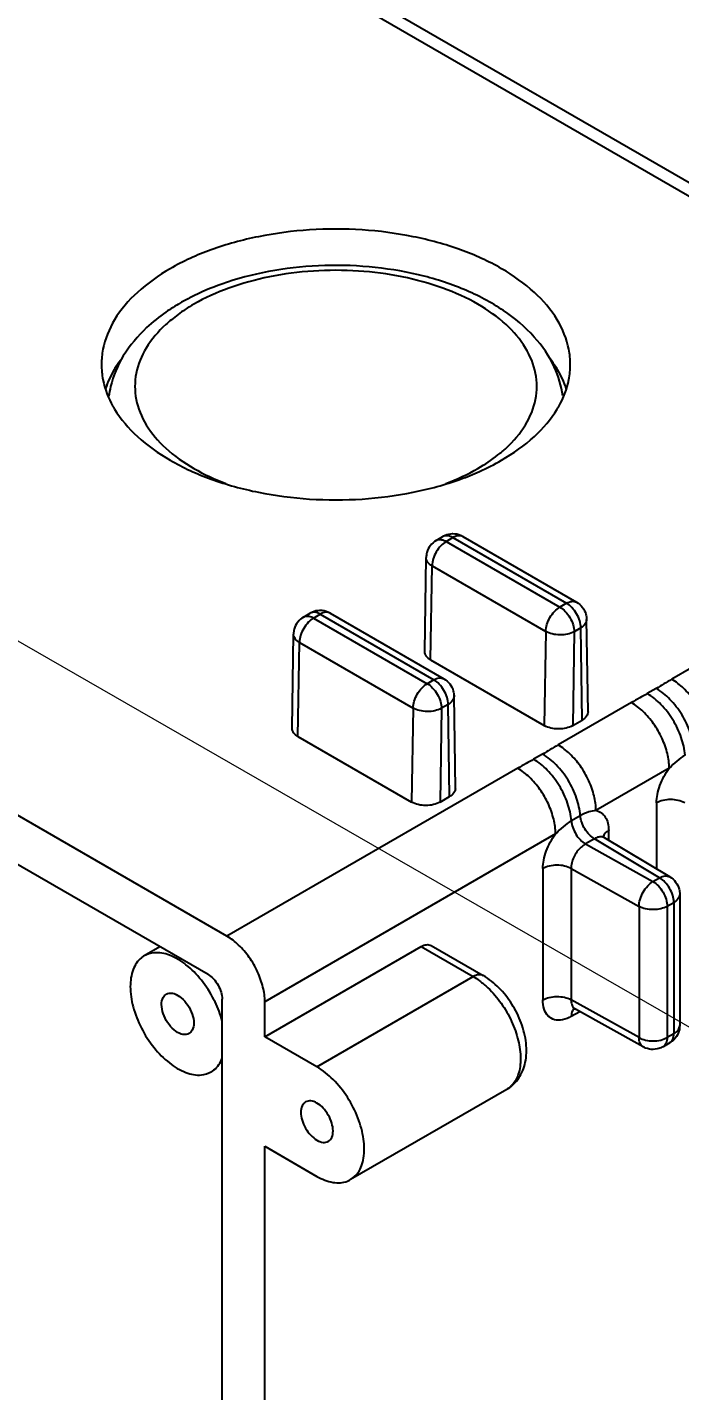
# Model space of a CAD drawing. Extents: x 0 to 1354, y -165 to 827.
# Drawn here: x 957.2 to 981.6, y 95.9 to 146.8 of the extents above; entities that cross this region are included whole.
import ezdxf

# ---------------------------------------------------------------- set-up
doc = ezdxf.new("R2010")
doc.units = 0
doc.header["$LTSCALE"] = 10
doc.header["$MEASUREMENT"] = 0
doc.header["$PDMODE"] = 3
doc.header["$PDSIZE"] = -10
doc.layers.get('0').update_dxf_attribs({"linetype": 'CONTINUOUS'})
doc.layers.get('DEFPOINTS').update_dxf_attribs({"linetype": 'CONTINUOUS'})
doc.styles.add('Daelim Dimension', font='')
doc.styles.get('Daelim Dimension').set_extended_font_data('나눔고딕')
doc.dimstyles.new('DEFAULT', dxfattribs={"dimscale": 2, "dimtxt": 2, "dimasz": 2, "dimexe": 0, "dimexo": 2, "dimgap": 1, "dimtad": 1, "dimdec": 1, "dimzin": 9, "dimdsep": 46, "dimtxsty": 'Daelim Dimension', "dimcen": 0.5, "dimclrd": 252, "dimclre": 252, "dimclrt": 3, "dimadec": 1, "dimazin": 0, "dimtfac": 1, "dimtdec": 1, "dimtix": 1, "dimtmove": 0, "dimatfit": 3, "dimfxl": 1, "dimtolj": 1, "dimtzin": 1, "dimlwd": 9, "dimlwe": 9, "dimarcsym": 0})

# ---------------------------------------------------------------- blocks, each defined once
blk = doc.blocks.new('*D14')
at = {"color": 5, "lineweight": 9, "ltscale": 0.5, "transparency": 16777216}
for p, q in [((966.7118519044966, 155.7937119705531), (1007.392805024183, 179.2807321206982)), ((969.9524358292526, 150.1808227287225), (966.7118519044966, 155.7937119705531)), ((937.2098528740919, 138.7608257533085), (963.2477451610022, 153.7937208531539)), ((936.9863300553534, 131.1479453940785), (933.7457461305974, 136.7608346359092))]:
    blk.add_line(p, q, dxfattribs=at)
at = {"color": 5, "ltscale": 0.5, "transparency": 16777216}
for points in [[(962.9144133081022, 154.3710719770697), (963.581077013902, 153.2163697292381), (966.7118519044966, 155.7937119705531)], [(936.876521021192, 139.3381768772243), (937.5431847269917, 138.1834746293927), (933.7457461305974, 136.7608346359092)]]:
    blk.add_solid(points, dxfattribs=at)
at = {"layer": 'DEFPOINTS', "color": 0, "ltscale": 0.5, "transparency": 16777216}
for p in [(966.7118519044966, 155.7937119705531), (971.9524269466519, 146.716715985228), (938.9863211727527, 127.6838386505841)]:
    blk.add_point(p, dxfattribs=at)
at = {"color": 7, "ltscale": 0.5, "transparency": 16777216, "insert": (990.5608859050565, 179.7850173389474), "char_height": 10, "attachment_point": 5, "rotation": 29.999853083075347, "style": 'Daelim Dimension'}
blk.add_mtext('\\A1;(95)', dxfattribs=at)
blk = doc.blocks.new('*D15')
at = {"color": 5, "lineweight": 9, "ltscale": 0.5, "transparency": 16777216}
for p, q in [((843.8008398459448, 98.71144458168902), (818.2543123126488, 56.18566603444208)), ((821.6831786344985, 54.12584183153416), (938.2397334924493, -15.89322282960001)), ((967.215127347595, 24.57273151473896), (941.668599814299, -17.95304703250798))]:
    blk.add_line(p, q, dxfattribs=at)
at = {"color": 5, "ltscale": 0.5, "transparency": 16777216}
for points in [[(822.0264826683166, 54.69731955184244), (821.3398746006806, 53.55436411122588), (818.2543123126488, 56.18566603444208)], [(938.5830375262674, -15.32174510929173), (937.8964294586314, -16.46470054990829), (941.668599814299, -17.95304703250798)]]:
    blk.add_solid(points, dxfattribs=at)
at = {"layer": 'DEFPOINTS', "color": 0, "ltscale": 0.5, "transparency": 16777216}
for p in [(845.8606640488526, 102.1403109035386), (969.2749515505029, 28.00159783658859), (941.668599814299, -17.95304703250798)]:
    blk.add_point(p, dxfattribs=at)
at = {"color": 7, "ltscale": 0.5, "transparency": 16777216, "insert": (884.520180014688, 26.70494498008219), "char_height": 10, "attachment_point": 5, "rotation": 329.0054825987993, "style": 'Daelim Dimension'}
blk.add_mtext('\\A1;(331)', dxfattribs=at)
blk = doc.blocks.new('*D16')
at = {"color": 5, "lineweight": 9, "ltscale": 0.5, "transparency": 16777216}
for p, q in [((951.7079551577099, 126.8361184696862), (1061.891211470232, 63.46747877668753)), ((1059.897013204255, 60.00003400049098), (1022.333415817151, -5.314283917255466)), ((910.1559612386513, 54.5869109995466), (1020.339217551173, -8.781728693452067))]:
    blk.add_line(p, q, dxfattribs=at)
at = {"color": 5, "ltscale": 0.5, "transparency": 16777216}
for points in [[(1059.319105741555, 60.33240037815386), (1060.474920666954, 59.66766762282811), (1061.891211470232, 63.46747877668753)], [(1021.755508354451, -4.981917539592587), (1022.91132327985, -5.646650294918345), (1020.339217551173, -8.781728693452067)]]:
    blk.add_solid(points, dxfattribs=at)
at = {"layer": 'DEFPOINTS', "color": 0, "ltscale": 0.5, "transparency": 16777216}
for p in [(948.2405103815132, 128.8303167356635), (906.6885164624546, 56.58110926552393), (1020.339217551173, -8.781728693452067)]:
    blk.add_point(p, dxfattribs=at)
at = {"color": 7, "ltscale": 0.5, "transparency": 16777216, "insert": (1033.441198675544, 31.75635818534766), "char_height": 10, "attachment_point": 5, "rotation": 60.09591360338952, "style": 'Daelim Dimension'}
blk.add_mtext('\\A1;(200)', dxfattribs=at)

msp = doc.modelspace()

# ---------------------------------------------------------------- linework, layer by layer
at = {"color": 9, "linetype": 'Continuous'}
for p, q in [((997.1929624640029, 131.6371282931386), (882.9947418527529, 197.5680101481887)), ((997.1929624640029, 131.6371282931386), (981.268140399503, 122.4429824328886)), ((972.7244311545528, 127.7659990918387), (972.7243927626027, 127.7659769308386)), ((972.8509125445526, 127.5853754263887), (973.0993912767026, 127.7288338329886)), ((973.0993912767026, 127.7288338329886), (977.342049627603, 125.2793893058887)), ((972.8509125445526, 127.5853754263887), (977.093570895403, 125.1359308992887)), ((972.1009947155526, 126.9840985968887), (972.1009967506529, 126.9842370316887)), ((972.268048073403, 123.1663483901887), (972.3206654381529, 126.6775495803387)), ((972.3206654381529, 126.6775495803387), (976.5633237890029, 124.2281050532387)), ((977.342049627603, 125.2793893058887), (977.093570895403, 125.1359308992887)), ((967.7741657353527, 124.9079790795886), (967.774127343403, 124.9079569185886)), ((967.9006471253028, 124.7273554141386), (968.1491258575029, 124.8708138207387)), ((967.9006471253028, 124.7273554141386), (972.1433054762028, 122.2779108870386)), ((968.1491258575029, 124.8708138207387), (972.3917842084029, 122.4213692935887)), ((978.091962429653, 124.6784488091887), (978.0919651354029, 124.6782672202887)), ((976.5633237890029, 124.2281050532387), (976.510706424303, 120.7169038630386)), ((977.6239031893028, 124.2173735205387), (977.5714473799026, 120.7169530528387)), ((977.8723819214529, 124.3608319271386), (977.6239031893028, 124.2173735205387)), ((977.9248377308531, 120.9209818492386), (977.8723819214529, 124.3608319271386)), ((967.1507292963529, 124.1260785845886), (967.1507313314028, 124.1262170194386)), ((967.3177826542028, 120.3083283778886), (967.3704000189027, 123.8195295680887)), ((967.3704000189027, 123.8195295680887), (971.6130583698027, 121.3700850409887)), ((972.3917842084029, 122.4213692935887), (972.1433054762028, 122.2779108870386)), ((980.689939040803, 122.0998601870386), (980.3547825011528, 121.9063562829386)), ((973.1416970104528, 121.8204287969386), (973.1416997162028, 121.8202472079886)), ((971.6130583698027, 121.3700850409887), (971.5604410051028, 117.8588838507887)), ((972.6736377700527, 121.3593535082887), (972.6211819606528, 117.8589330405887)), ((972.9221165022527, 121.5028119148387), (972.6736377700527, 121.3593535082887)), ((972.974572311653, 118.0629618369387), (972.9221165022527, 121.5028119148387)), ((979.760479612653, 121.5725395808387), (977.025517376253, 119.9935175096387)), ((976.447316017553, 119.6503952637886), (976.1121594779029, 119.4568913596886)), ((975.517856589353, 119.1230746575886), (964.6661859521528, 112.8578972150386)), ((981.1746898711526, 119.1230190467886), (978.4397650918527, 117.5440033934887)), ((980.7002734314528, 117.8285172079886), (980.7002734314528, 115.3675076069887)), ((977.8555402788029, 117.3526667415387), (977.5206637615529, 117.1593266317386)), ((976.932066847653, 116.6735541232387), (966.0804054024529, 110.4084108717386)), ((978.914161590903, 116.4353348873886), (978.914161590903, 116.7973112115387)), ((978.3836765613528, 116.4910479471387), (978.0488000254527, 116.2977080430887)), ((978.0488000254527, 116.2977080430887), (980.5668829653027, 114.8938061509887)), ((980.8153616975028, 115.0372645575887), (978.3836765613528, 116.4910479471387)), ((976.4576504081529, 115.3790522847887), (976.4576504081529, 110.4800377819886)), ((977.5089742336531, 115.3843517887886), (980.0458914336527, 113.9699492682387)), ((977.5089742336531, 115.3843517887886), (977.5089742336531, 110.4853372859886)), ((980.5668829653027, 114.8938061509887), (980.8153616975028, 115.0372645575887)), ((980.0458914336527, 113.9699492682387), (980.0458914336527, 109.0709347654887)), ((981.097215259203, 113.9752487722886), (981.3456939913531, 114.1187071788386)), ((981.097215259203, 113.9752487722886), (981.097215259203, 109.0762342694886)), ((981.3456939913531, 114.1187071788386), (981.3456939913531, 109.2196926760887)), ((981.5653616975028, 114.4248882882887), (981.5653616530026, 114.4247385711387)), ((971.914012059453, 112.4700212737887), (973.8585638036029, 111.3473591988386)), ((968.0249571466029, 107.9793449293886), (973.8585638036029, 111.3473591988386)), ((980.0458914336527, 109.0709347654887), (977.5089742336531, 110.4853372859886)), ((977.5184677316029, 109.8677436676387), (977.8317706326529, 110.0486281021887)), ((981.3456939913531, 109.2196926760887), (981.097215259203, 109.0762342694886))]:
    msp.add_line(p, q, dxfattribs=at)
at = {"color": 7, "linetype": 'Continuous'}
for p, q in [((997.9429497387528, 131.7114201199886), (883.744729127503, 197.6423019749886)), ((963.9590762270027, 111.4290075310387), (851.1750750660528, 176.5434078770386)), ((964.6661859521528, 112.8578972150386), (909.3348499594028, 144.8027362562887)), ((972.4759142233529, 127.6225186356887), (972.724392955553, 127.7659770422387)), ((973.4743849141028, 127.7659797463887), (977.7170432649527, 125.3165352192887)), ((972.048427842753, 123.4762694084386), (972.1009967431528, 126.9842365321887)), ((967.5256488041528, 124.7644986233886), (967.7741275363528, 124.9079570299887)), ((968.524119494853, 124.9079597341387), (972.7667778457526, 122.4585152070387)), ((978.1445332770527, 121.2310549826886), (978.0919624382032, 124.6784482482387)), ((967.0981624235528, 120.6182493961887), (967.1507313239026, 124.1262165198887)), ((972.268048073403, 123.1663483901887), (976.510706424303, 120.7169038630386)), ((973.194267857803, 118.3730349704387), (973.141697019003, 121.8204282359886)), ((977.5714473799026, 120.7169530528387), (977.9248377308531, 120.9209818492386)), ((967.3177826542028, 120.3083283778886), (971.5604410051028, 117.8588838507887)), ((972.6211819606528, 117.8589330405887), (972.974572311653, 118.0629618369387)), ((978.6877600398029, 116.5916028913387), (978.680809500303, 116.6031242914887)), ((978.6974205756028, 116.5789370461387), (978.6877600398029, 116.5916028913387)), ((978.7554798563528, 116.5301737618886), (978.6974205756028, 116.5789370461387)), ((981.200215454403, 115.0686171799887), (978.7557148830529, 116.5300622797387)), ((981.5653616975028, 114.4248877447387), (981.5653616975028, 109.5258732419386)), ((962.1662009869028, 112.4641011165886), (961.5776989029528, 112.1243313081886)), ((966.0804054024529, 109.1020070043387), (971.914012059453, 112.4700212737887)), ((972.2890056968527, 112.5071671871887), (974.2335574410026, 111.3845051122887)), ((964.489408520853, 29.67671085648863), (964.489408520853, 110.5104501522887)), ((966.0804054024529, 109.1020070043387), (966.0804054024529, 110.4084108717386)), ((977.571017753703, 110.1671204020886), (977.580149974453, 110.1668193197386)), ((977.580149974453, 110.1668193197386), (977.670245295003, 110.1387127342887)), ((980.201663801653, 108.7273461653386), (977.6705417264029, 110.1385177412387)), ((968.0249571466029, 107.9793449293886), (966.0804054024529, 109.1020070043387)), ((981.1903600186529, 108.8763532198386), (980.9418812865028, 108.7328948132887)), ((975.1085582075029, 107.1410364156886), (969.2749515505029, 103.7730221462386)), ((966.0804054024529, 105.0194949186887), (968.0249571466029, 103.8968328437886)), ((966.0804054024529, 71.2162948495386), (966.0804054024529, 105.0194949186887))]:
    msp.add_line(p, q, dxfattribs=at)
for points, start_tangent, end_tangent in [([(977.4809749778528, 134.1885751296386), (977.4268738793526, 134.7542118376386), (976.990863229853, 135.8570798908886), (976.1407134831029, 136.8762821528387), (974.9190546973027, 137.7607115662886), (973.387145945253, 138.4660191473886), (971.6218035283528, 138.9568378289387), (969.7115490869028, 139.2085559127386), (967.7521707551527, 139.2085512029387), (965.8419199442028, 138.9568239357886), (964.0765846063027, 138.4659967675886), (962.5446860266529, 137.7606818219887)], (-3.982305195280139e-06, 0.9999999999920708), (-0.8660266961452364, -0.4999977615587561)), ([(977.2013097076028, 133.0176308950886), (976.8840120249529, 134.0959553720886), (976.1384807861032, 135.2120192559887), (974.990945238003, 136.1989143353387), (973.515008125753, 136.9858867801387), (971.8102873814028, 137.5343943709886), (969.9692429161528, 137.8306100424886), (968.0774169878528, 137.8703032236887), (966.217595699703, 137.6542497871886), (964.4737559409032, 137.1882182539887), (963.3100255502532, 136.6905646825887)], (-0.1318851515387253, 0.991265003318289), (-0.8906445113050375, -0.4547002908314564)), ([(962.5446860266529, 137.7606818219887), (961.3230399967529, 136.8762465355387), (960.4729049496027, 135.8570401865886), (960.0369102063528, 134.7541700373387), (959.982817265503, 134.1885753102387)], (-0.8660266961426353, -0.4999977615632612), (3.982306036047183e-06, -0.9999999999920707)), ([(962.928575403103, 136.4834027300886), (962.3873580409527, 136.1404260847387)], (-0.8660266948303145, -0.4999977638362812), (-0.820774832312984, -0.5712518486986219)), ([(963.3100255502532, 136.6905646825887), (962.928575403103, 136.4834027300886)], (-0.8906445112952244, -0.454700290850678), (-0.8660266948072763, -0.4999977638761844)), ([(962.3873580409527, 136.1404260847387), (961.6696013122528, 135.5629865158387), (960.7984838403527, 134.5055035989387), (960.325246805503, 133.3611122020386), (960.260805214753, 133.0027202452386)], (-0.8207748323158673, -0.5712518486944791), (-0.1265486183698461, -0.9919604060589733)), ([(960.6882515650032, 134.3403710777386), (960.4729049496027, 134.0199097480387)], (-0.5955165756411397, -0.803343020220286), (-0.5174334072970536, -0.8557234769555885)), ([(976.990863229853, 134.0199494523387), (976.743247276403, 134.3833330184887)], (-0.5174898475212295, 0.8556893464993325), (-0.6054057418979257, 0.7959170105463397)), ([(959.982817265503, 134.1885753102387), (960.0369183640528, 133.6229386021887), (960.4121845152531, 132.6241325361887)], (3.98230614097676e-06, -0.9999999999920707), (0.490535702137594, -0.871421095067349)), ([(960.460976801453, 134.0000503083386), (960.132486557603, 133.2843582603386)], (-0.5123421121787682, -0.8587814390682873), (-0.3103520845440922, -0.9506216826998724)), ([(960.4729049496027, 134.0199097480387), (960.460976801453, 134.0000503083386)], (-0.5174334070714339, -0.8557234770920148), (-0.5123421117138751, -0.8587814393456389)), ([(977.0028192596528, 134.0000462037887), (976.990863229853, 134.0199494523387)], (-0.5123849396368966, 0.8587558871025538), (-0.517489847542348, 0.8556893464865608)), ([(977.3313116512027, 133.2843668600887), (977.0028192596528, 134.0000462037887)], (-0.3103332069559014, 0.9506278455107792), (-0.5123849397366308, 0.8587558870430463)), ([(977.0504460653028, 132.6220815758886), (977.426882037003, 133.6229804025386), (977.4809749778528, 134.1885751296386)], (0.4910393999509201, 0.871137364424142), (-3.982311572699545e-06, 0.9999999999920707)), ([(960.4121845152531, 132.6241325361887), (960.4729290135529, 132.5200705489386)], (0.4905357020593458, -0.871421095111396), (0.5174898475224508, -0.855689346498594)), ([(960.4729290135529, 132.5200705489386), (961.3230787603029, 131.5008682869886), (962.5447375460526, 130.6164388735386), (964.0766462981528, 129.9111312924387), (965.841988715003, 129.4203126108887), (967.752243156453, 129.1685945271387), (969.7116214882526, 129.1685992368887), (971.621872299203, 129.4203265040387), (973.3872076371026, 129.9111536722887), (974.0883478232026, 130.1938968310886)], (0.5174898474872532, -0.85568934651988), (0.9129878262335238, 0.4079868002146456)), ([(974.9191062167529, 130.6164686178886), (976.1407522466529, 131.5009039042886), (976.9908872938031, 132.5201102532387)], (0.8660266961432942, 0.4999977615621198), (0.5174334073312364, 0.8557234769349189)), ([(976.9908872938031, 132.5201102532387), (977.0504460653028, 132.6220815758886)], (0.5174334074473974, 0.8557234768646796), (0.4910393998780912, 0.8711373644651939)), ([(974.0883478232026, 130.1938968310886), (974.9191062167529, 130.6164686178886)], (0.9129878262394281, 0.407986800201433), (0.866026696154785, 0.4999977615422173)), ([(972.7536158219027, 127.7819247655386), (972.7244774937026, 127.7659189586886)], (-0.8868667752088809, -0.462025240685615), (-0.8656779502130725, -0.50060132492323)), ([(973.0727156244529, 127.8659792270887), (972.810418612803, 127.8085515219886), (972.7536158219027, 127.7819247655386)], (-0.9993594989064293, -0.0357853593735024), (-0.886866775227259, -0.4620252406503378)), ([(973.4743798363529, 127.7658869417887), (973.3843554443029, 127.8102116043887), (973.0994794566031, 127.8664570149386), (973.0727156244529, 127.8659792270887)], (-0.865717809410609, 0.5005323910290886), (-0.9993594989050762, -0.03578535941128674)), ([(972.4759142233529, 127.6225186356887), (972.2592172526529, 127.4338637581886), (972.1276518722029, 127.1714778311887), (972.1010100945527, 126.9840983641386)], (-0.8660266961392385, -0.4999977615691446), (-0.01513031630643683, -0.9998855302125677)), ([(977.7170432649527, 125.3165352192887), (977.934419065803, 125.1270108068386), (978.0659100792527, 124.8632930231886), (978.091948517103, 124.6782669654887)], (0.8660303016817275, -0.4999915164970865), (0.01532976876573453, -0.999882492190752)), ([(967.5256488041528, 124.7644986233886), (967.3089518334027, 124.5758437459386), (967.1773864529528, 124.3134578188887), (967.150744675303, 124.1260783518887)], (-0.8660266961392385, -0.4999977615691446), (-0.01513031630643683, -0.9998855302125677)), ([(967.803350402653, 124.9239047532387), (967.7742120745029, 124.9078989463887)], (-0.8868667752088809, -0.462025240685615), (-0.8656779502130725, -0.50060132492323)), ([(968.1224502052528, 125.0079592148386), (967.8601531936029, 124.9505315097387), (967.803350402653, 124.9239047532387)], (-0.9993594989064293, -0.0357853593735024), (-0.886866775227259, -0.4620252406503378)), ([(968.5241144171528, 124.9078669294886), (968.4340900251027, 124.9521915921387), (968.149214037353, 125.0084370026887), (968.1224502052528, 125.0079592148386)], (-0.865717809410609, 0.5005323910290886), (-0.9993594989050762, -0.03578535941128674)), ([(972.268048073403, 123.1663483901887), (972.1054823289028, 123.3068168688387), (972.0483996107528, 123.4725248590387), (972.0484293319028, 123.4761692797387)], (-0.8660303016741124, 0.4999915165102762), (0.01623999185661642, 0.999868122636429)), ([(972.7667778457526, 122.4585152070387), (972.9841536465528, 122.2689907945887), (973.1156446600526, 122.0052730109387), (973.1416830979028, 121.8202469531886)], (0.8660303016817275, -0.4999915164970865), (0.01532976876573453, -0.999882492190752)), ([(978.1445316701029, 121.2309496049886), (978.1445625614028, 121.2272157019386), (978.087455855703, 121.0614895800386), (977.9248377308531, 120.9209818492386)], (0.01655496505388546, -0.9998629571756645), (-0.8660266961699389, -0.4999977615159697)), ([(967.3177826542028, 120.3083283778886), (967.1552169097031, 120.4487968565886), (967.098134191503, 120.6145048467886), (967.098163912653, 120.6181492674887)], (-0.8660303016741124, 0.4999915165102762), (0.01623999172985087, 0.9998681226384881)), ([(977.5714473799026, 120.7169530528387), (977.3280787261529, 120.6230656069387), (977.0410290348027, 120.5900941263886), (976.7540097980527, 120.6230489981386), (976.510706424303, 120.7169038630386)], (-0.8660266961424549, -0.4999977615635736), (-0.8660303016967612, 0.4999915164710467)), ([(973.1942662508527, 118.3729295926887), (973.1942971422031, 118.3691956896887), (973.1371904365028, 118.2034695677887), (972.974572311653, 118.0629618369387)], (0.01655496505388546, -0.9998629571756645), (-0.8660266961699389, -0.4999977615159697)), ([(972.6211819606528, 117.8589330405887), (972.3778133069527, 117.7650455946387), (972.090763615603, 117.7320741141386), (971.8037443788526, 117.7650289858386), (971.5604410051028, 117.8588838507887)], (-0.8660266961424549, -0.4999977615635736), (-0.8660303016967612, 0.4999915164710467)), ([(981.200215454403, 115.0686171799887), (981.4134399317527, 114.8774387647386), (981.5411391231028, 114.6139568550386), (981.5653469511526, 114.4247385691386)], (0.8583059136269487, -0.5131383425870735), (0.0001341584018215638, -0.9999999910007615)), ([(966.0804054024529, 110.4084108717386), (966.011188865903, 110.9529973685387), (965.8103139350528, 111.5242002262887), (965.4974436682528, 112.0661047160386), (965.1032040192531, 112.5256653950887), (964.6661859521528, 112.8578972150386)], (0, 1), (-0.8660303016876801, 0.4999915164867759)), ([(971.914012059453, 112.4700212737887), (972.1169597520529, 112.5405780700387), (972.2890058192529, 112.5071671164887)], (0.8660266961109704, 0.4999977616181068), (0.8660319759604467, -0.49998861648446)), ([(961.577477439153, 112.1227681863386), (961.4734996178031, 112.0531850639886), (961.1665288298527, 111.6164673134386), (961.059918994003, 110.9798664540887)], (-0.8705900366430044, -0.4920091341610768), (0, -1)), ([(963.7115804633031, 111.2167432133887), (963.1346640948032, 111.7922836869886), (962.5207225189029, 112.1467350023387), (961.9438061504529, 112.2373450996886), (961.577477439153, 112.1227681863386)], (-0.6264107511668078, 0.7794931499523494), (-0.8705900366399101, -0.4920091341665518)), ([(963.9590762270027, 111.4290075310387), (964.162025609503, 111.2652228918887), (964.3340777883031, 111.0331441607887), (964.4490393787528, 110.7681032207387), (964.489408520853, 110.5104501522887)], (0.8660303016916953, -0.4999915164798213), (0, -1)), ([(961.059918994003, 110.9798664540887), (961.1665288298527, 110.2201659447887), (961.4734996178031, 109.4289968789387), (961.9438061504529, 108.7017859222387), (962.5207225189029, 108.1262454486387), (963.1346640948032, 107.7717941332887), (963.7115804633031, 107.6811840359387), (964.0779091746026, 107.7957609492887)], (0, -1), (0.870590036640829, 0.4920091341649261)), ([(964.1818869959029, 110.4895322566887), (963.7115804633031, 111.2167432133887)], (-0.4558086026624755, 0.8900778155525964), (-0.626410751169452, 0.7794931499502243)), ([(975.1074667821031, 107.1404412719387), (975.1618950808029, 107.1735187163387), (975.5577752647528, 107.5618993631387), (975.7998950049027, 108.1415961011387), (975.8311442199529, 108.8642651045886), (975.6495421986529, 109.6200546690886), (975.3005252224029, 110.3225814105887), (974.8182382656528, 110.9286753419887), (974.2335574409526, 111.3845051122887)], (0.8669280401522321, 0.4984333187075379), (-0.866030301695018, 0.4999915164740659)), ([(962.226650040503, 110.3062692091387), (962.2861720356032, 110.5730320001387), (962.4039323884026, 110.6946791132887)], (0, 1), (0.8558449220180255, 0.5172325100532253)), ([(962.4039323884026, 110.6946791132887), (962.4529489598026, 110.7182306238387), (962.6939485979028, 110.7131067119886), (962.9614380158528, 110.5586751182386), (963.202437653903, 110.2855229136887), (963.3692145781529, 109.9477512424387), (963.428736573253, 109.6122599264386)], (0.8558449219978848, 0.5172325100865517), (0, -1)), ([(964.2227056552529, 110.4077169963887), (964.1818869959029, 110.4895322566887)], (-0.4369502043589475, 0.8994856968905476), (-0.4558086026245809, 0.8900778155720022)), ([(964.489869808403, 109.6945611660886), (964.2227056552529, 110.4077169963887)], (-0.2567059371998901, 0.9664895559737446), (-0.4369502045007111, 0.899485696821682)), ([(963.251454225303, 109.2238500223386), (963.202437653903, 109.2002985117887), (962.9614380158528, 109.2054224236387), (962.6939485979028, 109.3598540173887), (962.4529489598026, 109.6330062219387), (962.2861720356032, 109.9707778931886), (962.226650040503, 110.3062692091387)], (-0.8558449219978848, -0.5172325100865517), (0, 1)), ([(963.428736573253, 109.6122599264386), (963.3692145781529, 109.3454971354387), (963.251454225303, 109.2238500223386)], (0, -1), (-0.8558449220180255, -0.5172325100532253)), ([(981.5653616975028, 109.5258732419386), (981.5093105324031, 109.2413824433386), (981.344995872053, 108.9948481567387)], (0, -1), (-0.708032890458137, -0.7061794573828212)), ([(981.2307427765527, 108.9014387934387), (981.1902434800531, 108.8763030941386)], (-0.832544222249347, -0.5539585887042733), (-0.8659347599178078, -0.5001569669274726)), ([(981.344995872053, 108.9948481567387), (981.2307427765527, 108.9014387934387)], (-0.7080328906160769, -0.706179457224467), (-0.8325442221178166, -0.5539585889019499)), ([(980.9418761901029, 108.7329789426886), (980.8590902899032, 108.6916798069886), (980.5780146069528, 108.6324974488887), (980.2912483618529, 108.6849009893887), (980.2017450456028, 108.7274054295386)], (-0.8656831619884113, -0.5005923122159851), (-0.8731249093291236, 0.4874965566124645)), ([(964.0779091746026, 107.7957609492887), (964.1818869959029, 107.8653440716387), (964.4900401642526, 108.3051060031887)], (0.8705900366372251, 0.4920091341713029), (0.3609114578671309, 0.9326000855566239)), ([(969.2734872442529, 103.7736115829887), (969.5558946097026, 104.0335937044887), (969.7658749955026, 104.5785318442387), (969.7658749955026, 105.2874526281887), (969.5558946097026, 106.0748497473387), (969.1612605716527, 106.8457514882386), (968.6295715704528, 107.5071757237387), (968.0249571466029, 107.9793449293886)], (0.8613898780406084, 0.5079443650727763), (-0.8660303016876248, 0.4999915164868716)), ([(967.5999589568028, 106.6742115222387), (967.4696655746529, 106.5242720277886), (967.4239138802532, 106.2850935279387)], (-0.8663067276259966, -0.4995124159317141), (0, -1)), ([(968.6260004130027, 105.5910842452387), (968.5802487185529, 105.8830910561387), (968.4499589160528, 106.1834707881887), (968.2549664468029, 106.4464933500886), (968.0249571466029, 106.6321159411386), (967.7949478464529, 106.7120792044886), (967.5999589568028, 106.6742115222387)], (0, 1), (-0.8663067276310573, -0.499512415922937)), ([(967.4239138802532, 106.2850935279387), (967.4696655746529, 105.9930867170386), (967.5999553771526, 105.6927069849887), (967.7949478464529, 105.4296844230887), (968.0249571466029, 105.2440618320386), (968.2549664468029, 105.1640985686886), (968.4499553364531, 105.2019662509387)], (0, -1), (0.8663067276310573, 0.499512415922937)), ([(968.4499553364531, 105.2019662509387), (968.5802487185529, 105.3519057453886), (968.6260004130027, 105.5910842452387)], (0.8663067276259966, 0.4995124159317141), (0, 1)), ([(968.0249571466029, 103.8968328437886), (968.6295715704528, 103.6708692425887), (969.1612605716527, 103.7183657910887), (969.2734872442529, 103.7736115829887)], (0.8660303016765557, -0.4999915165060445), (0.8613898780322203, 0.5079443650870009))]:
    msp.add_spline(points, degree=3, dxfattribs=dict(at, start_tangent=start_tangent, end_tangent=end_tangent))
at = {"color": 9, "linetype": 'Continuous'}
for points, start_tangent, end_tangent in [([(975.0818471353032, 131.0678847209387), (975.8106805648531, 131.9414127493387), (976.1847158605528, 132.8871592338387), (976.184759441303, 133.8567605769887), (975.8109951763527, 134.8022447911387), (975.0821279459528, 135.6759897606387), (974.0347294915027, 136.4341602343886), (972.7213963804029, 137.0387099847387), (971.2080432627527, 137.4593363563886), (969.5705048981526, 137.6749777179887), (967.8912224594028, 137.6748441128386), (966.2533800415031, 137.4588409157886), (964.740528190403, 137.0380411377887), (963.4285731831028, 136.4338784616887)], (0.7364912584715659, 0.6764470608960979), (-0.8660266961446335, -0.4999977615598)), ([(963.4285731831028, 136.4338784616887), (963.1084318311027, 136.2372405408887)], (-0.8660266961388483, -0.4999977615698203), (-0.8369696213170662, -0.5472493517514362)), ([(962.5904995258529, 135.8576248986387), (962.3819451081026, 135.6762608846386)], (-0.7717168002382246, -0.635966335767921), (-0.7364912585082181, -0.6764470608561923)), ([(963.1084318311027, 136.2372405408887), (962.5904995258529, 135.8576248986387)], (-0.83696962130322, -0.5472493517726126), (-0.7717168002418131, -0.6359663357635669)), ([(962.3819451081026, 135.6762608846386), (961.6531116785527, 134.8027328562387), (961.279076382853, 133.8569863717387), (961.2790328021028, 132.8873850285886), (961.6527970670531, 131.9419008144387), (962.381664297453, 131.0681558449387), (963.4290627519031, 130.3099853711886), (964.6260223701529, 129.7484923374386)], (-0.7364912584711214, -0.6764470608965818), (0.9355665448098147, -0.3531504498547681)), ([(974.035219060303, 130.3102671438887), (974.7797283857526, 130.8111478703886)], (0.8660266961275308, 0.4999977615894233), (0.7856077157809928, 0.6187249121421984)), ([(974.7797283857526, 130.8111478703886), (975.0818471353032, 131.0678847209387)], (0.7856077157797072, 0.6187249121438306), (0.7364912584883158, 0.6764470608778612)), ([(972.8386829186029, 129.7488375332887), (974.035219060303, 130.3102671438887)], (0.9355049192742599, 0.3533136651951925), (0.8660266961441759, 0.4999977615605926)), ([(973.0993912767026, 127.7288338329886), (972.8955784227528, 127.7994741444886), (972.724431914653, 127.7659977708886)], (-0.8660303016800122, 0.4999915165000574), (-0.8667479920696505, -0.4987463465963728)), ([(973.4743843898527, 127.7659777597387), (973.4725827436027, 127.7670102537386), (973.3010550051031, 127.7992611806887), (973.0993912767026, 127.7288338329886)], (-0.8653197801422298, 0.5012201892328393), (-0.8660266961167423, -0.4999977616081094)), ([(972.8509125445526, 127.5853754263887), (972.6530464101029, 127.4269186346887), (972.4806862765527, 127.1977066914886), (972.3640178273026, 126.9346044724387), (972.3206654381529, 126.6775495803387)], (-0.8660266961520705, -0.4999977615469191), (-0.01498389150879232, -0.9998877351959333)), ([(972.4759142233529, 127.6225186356387), (972.6479631620527, 127.6559312469886), (972.6833445448528, 127.6510747676386)], (0.8660280392324784, 0.499995435242312), (0.9832020527250875, -0.1825204742410406)), ([(972.6833445448528, 127.6510747676386), (972.8509125445526, 127.5853754263887)], (0.9832020527075754, -0.1825204743353752), (0.8660303016999186, -0.4999915164655779)), ([(972.3206654381529, 126.6775495803387), (972.157573737803, 126.8179077938387), (972.1009752807031, 126.9822686772386), (972.1009965250028, 126.9840985681886)], (-0.8660303016894979, 0.4999915164836273), (0.01584910177950341, 0.999874395098096)), ([(977.342049627603, 125.2793893058887), (977.5428575453029, 125.3497278503387), (977.7137613503528, 125.3183971119886), (977.7170399666529, 125.3165295397387)], (0.8660266961764899, 0.4999977615046228), (0.8647548411757291, -0.5021942499303826)), ([(977.8723819214529, 124.3608319271386), (977.8316460583528, 124.6197164249886), (977.7155629933532, 124.8860967588887), (977.5420506048531, 125.1187051240886), (977.342049627603, 125.2793893058887)], (0, 1), (-0.86603030168724, 0.499991516487538)), ([(967.9006471253028, 124.7273554141386), (967.7027809909027, 124.5688986224386), (967.5304208573029, 124.3396866792386), (967.4137524080529, 124.0765844601887), (967.3704000189027, 123.8195295680887)], (-0.8660266961520705, -0.4999977615469191), (-0.01498389150879232, -0.9998877351959333)), ([(967.5256488041528, 124.7644986233886), (967.697697742803, 124.7979112347386), (967.7330791256027, 124.7930547553887)], (0.8660280392324784, 0.499995435242312), (0.9832020527250875, -0.1825204742410406)), ([(967.7330791256027, 124.7930547553887), (967.9006471253028, 124.7273554141386)], (0.9832020527075754, -0.1825204743353752), (0.8660303016999186, -0.4999915164655779)), ([(968.1491258575029, 124.8708138207387), (967.9453130035026, 124.9414541321887), (967.7741664954528, 124.9079777586387)], (-0.8660303016800122, 0.4999915165000574), (-0.8667479920696505, -0.4987463465963728)), ([(968.524118970603, 124.9079577474387), (968.522317324353, 124.9089902414887), (968.3507895859029, 124.9412411683886), (968.1491258575029, 124.8708138207387)], (-0.8653197801422298, 0.5012201892328393), (-0.8660266961167423, -0.4999977616081094)), ([(976.5633237890029, 124.2281050532387), (976.6063103027027, 124.4839677159887), (976.7218591727028, 124.7457255410886), (976.8927629777027, 124.9743978171387), (977.093570895403, 125.1359308992887)], (0.01498389151073497, 0.9998877351959041), (0.866026696139183, 0.4999977615692408)), ([(977.093570895403, 125.1359308992887), (977.293571872653, 124.9752467175387), (977.4670842611531, 124.7426383522886), (977.5831673261528, 124.4762580184387), (977.6239031893028, 124.2173735205387)], (0.86603030168724, -0.499991516487538), (0, -1)), ([(978.0919633581029, 124.6782671920887), (978.0919863928029, 124.6762832227887), (978.0354457893527, 124.5061210898386), (977.8723819214529, 124.3608319271386)], (0.01586422388696311, -0.9998741552817857), (-0.8584373645252474, -0.5129184059740375)), ([(977.6239031893028, 124.2173735205387), (977.3793675951529, 124.1273364288386), (977.0906608617029, 124.0981711087386), (976.8024767164529, 124.1344521703886), (976.5633237890029, 124.2281050532387)], (-0.8735500127127955, -0.4867343991228429), (-0.866030301675198, 0.499991516508396)), ([(967.3704000189027, 123.8195295680887), (967.2073083186028, 123.9598877815886), (967.1507098614529, 124.1242486649887), (967.1507311058031, 124.1260785559386)], (-0.8660303016894979, 0.4999915164836273), (0.01584910177950341, 0.999874395098096)), ([(971.6130583698027, 121.3700850409887), (971.656044883503, 121.6259477036887), (971.7715937534531, 121.8877055288386), (971.942497558503, 122.1163778048887), (972.1433054762028, 122.2779108870386)], (0.01498389151073497, 0.9998877351959041), (0.866026696139183, 0.4999977615692408)), ([(972.1433054762028, 122.2779108870386), (972.3433064534529, 122.1172267052386), (972.516818841953, 121.8846183400387), (972.6329019069526, 121.6182380061387), (972.6736377700527, 121.3593535082887)], (0.86603030168724, -0.499991516487538), (0, -1)), ([(972.3917842084029, 122.4213692935887), (972.5925921261028, 122.4917078380886), (972.7634959311526, 122.4603770997387), (972.7667745474528, 122.4585095274887)], (0.8660266961764899, 0.4999977615046228), (0.8647548411757291, -0.5021942499303826)), ([(972.9221165022527, 121.5028119148387), (972.8813806391026, 121.7616964127387), (972.765297574153, 122.0280767466386), (972.5917851856029, 122.2606851118387), (972.3917842084029, 122.4213692935887)], (0, 1), (-0.86603030168724, 0.499991516487538)), ([(981.268140399503, 122.4429824328886), (980.9718622502528, 122.2668068782887), (980.689939040803, 122.0998601870386)], (-0.8665122473452411, -0.499155812548246), (-0.8660336340781544, -0.4999857444421645)), ([(982.098231842403, 119.8021712363386), (981.9564878042029, 120.4619656046887), (981.6433700227526, 121.1224177182887), (981.2012462550028, 121.6941684592387), (980.689939040803, 122.0998601870386)], (-0.0753624820382184, 0.9971562045642796), (-0.8660154521590401, 0.5000172363246824)), ([(982.682414241453, 119.9934834014387), (982.613276905503, 120.5380721549386), (982.412400733253, 121.1092877415887), (982.0995045529526, 121.6512010026886), (981.7052184821027, 122.1107620690386), (981.268140393353, 122.4429824292886)], (0.0002100149985333043, 0.9999999779468501), (-0.8660781689913593, 0.4999085968420373)), ([(973.1416979389028, 121.8202471797887), (973.1417209736028, 121.8182632105386), (973.0851803701526, 121.6481010775886), (972.9221165022527, 121.5028119148387)], (0.01586422388894336, -0.9998741552817542), (-0.8584373645252474, -0.5129184059740375)), ([(980.3547825011528, 121.9063562829386), (980.070977098153, 121.7465711302887), (979.760479612653, 121.5725395808387)], (-0.8659420082060655, -0.5001444175676126), (-0.8655452745614083, -0.5008306876424571)), ([(981.7632143081028, 119.6087497106887), (981.6214222506028, 120.2685131886387), (981.3081882273527, 120.9289031538887), (980.8660321775528, 121.5006363946386), (980.3547825210026, 121.9063562971887)], (-0.07538901095748535, 0.9971541992223932), (-0.8659350160529833, 0.5001565234737221)), ([(972.6736377700527, 121.3593535082887), (972.4291021759527, 121.2693164165887), (972.1403954425032, 121.2401510964887), (971.8522112972028, 121.2764321581387), (971.6130583698027, 121.3700850409887)], (-0.8735500127127955, -0.4867343991228429), (-0.866030301675198, 0.499991516508396)), ([(981.174663429053, 119.1230037806387), (981.1054599250028, 119.6675989027386), (980.904594643253, 120.2388119938887), (980.5917308139528, 120.7807278907387), (980.197495108403, 121.2402993065386), (979.760479612653, 121.5725395807887)], (2.923418101829043e-05, 0.9999999995726815), (-0.8660233521213285, 0.5000035535679097)), ([(977.025517376253, 119.9935175096387), (976.7292392269528, 119.8173419550387), (976.447316017553, 119.6503952637886)], (-0.8665122473452411, -0.499155812548246), (-0.8660336340781544, -0.4999857444421645)), ([(977.8556088191026, 117.3527063130887), (977.7138647809529, 118.0125006814886), (977.4007469995031, 118.6729527950886), (976.9586232317029, 119.2447035360387), (976.447316017553, 119.6503952637886)], (-0.0753624820382184, 0.9971562045642796), (-0.8660154521590401, 0.5000172363246824)), ([(978.439791218153, 117.5440184781887), (978.370653882203, 118.0886072316887), (978.169777709953, 118.6598228183886), (977.856881529653, 119.2017360794387), (977.4625954588528, 119.6612971457887), (977.025517370103, 119.9935175060887)], (0.0002100149985333043, 0.9999999779468501), (-0.8660781689913593, 0.4999085968420373)), ([(981.7632951959031, 119.6087848245886), (981.453864177603, 119.3898065780886), (981.174628285653, 119.1229555640386)], (-0.865944953903766, -0.5001393173992669), (-0.6813122406990998, -0.7319929170924894)), ([(976.1121594779029, 119.4568913596886), (975.8283540749026, 119.2971062070387), (975.517856589353, 119.1230746575886)], (-0.8659420082060655, -0.5001444175676126), (-0.8655452745614083, -0.5008306876424571)), ([(976.9320404058026, 116.6735388574386), (976.8628369017028, 117.2181339795386), (976.661971619953, 117.7893470706387), (976.3491077906529, 118.3312629674887), (975.9548720851526, 118.7908343833387), (975.517856589353, 119.1230746575886)], (2.923418101829043e-05, 0.9999999995726815), (-0.8660233521213285, 0.5000035535679097)), ([(977.5205912848028, 117.1592847874387), (977.3787992273028, 117.8190482653887), (977.0655652040527, 118.4794382306886), (976.6234091543029, 119.0511714713887), (976.112159497703, 119.4568913739886)], (-0.07538901095748535, 0.9971541992223932), (-0.8659350160529833, 0.5001565234737221)), ([(980.7002734314528, 117.8285172079886), (980.7324938347028, 118.1466909859887), (980.8264704960529, 118.4806142608386), (980.9768463666028, 118.8128934128887), (981.1746898711526, 119.1230190467886)], (0.000163676925832326, 0.999999986604932), (0.5971979829152325, 0.8020938655805676)), ([(978.4398463620528, 117.5440069116887), (978.1685451605026, 117.4916034363387), (977.855544378303, 117.3526657600387)], (-0.9967743463456917, -0.08025523326935888), (-0.8660891372863055, -0.499889594085197)), ([(978.4397650918527, 117.5440033934887), (978.637637064403, 117.4622945444887), (978.7878302793029, 117.3039075303386), (978.8817971015528, 117.0788525911387), (978.914161590903, 116.7973112115387)], (0.9826965107313251, -0.1852230217777443), (3.260231296725909e-05, -0.9999999994685447)), ([(981.7515972569527, 117.8338167120387), (981.5085208096029, 117.9245179202887), (981.224057409303, 117.9553266549387), (980.9405693351027, 117.9216549058386), (980.7002734314528, 117.8285172085386)], (-0.873424884006023, 0.4869589017556465), (-0.8660266842662233, -0.4999977821339324)), ([(977.5206721726527, 117.1593199013387), (977.211241154303, 116.9403416548387), (976.932005262353, 116.6734906408387)], (-0.865944953903766, -0.5001393173992669), (-0.6813122406990998, -0.7319929170924894)), ([(977.5206637615529, 117.1593266317386), (977.5738256356026, 116.9119035799387), (977.691252986253, 116.6642367394386), (977.857056027503, 116.4498356688387), (978.0488000254527, 116.2977080430887)], (0.0753911281697408, -0.9971540391500673), (0.8660302996453993, -0.49999152002419)), ([(978.3836765613528, 116.4910479471387), (978.1919307963526, 116.6431773828386), (978.0261275385028, 116.8575798768386), (977.9087010292028, 117.1052467884887), (977.8555402788029, 117.3526667415387)], (-0.8660303023376401, 0.4999915153609868), (-0.07539086591269885, 0.9971540589783174)), ([(976.4576504081529, 115.3790522847887), (976.4898708114029, 115.6972260627387), (976.583847472753, 116.0311493375887), (976.7342233433028, 116.3634284896887), (976.932066847653, 116.6735541232387)], (0.0001636769258849636, 0.9999999866049318), (0.5971979829201025, 0.8020938655769417)), ([(978.5448664903029, 116.5574036674886), (978.3835785387027, 116.4909894035386)], (-0.977714665967793, -0.2099381622085111), (-0.8583037686878088, -0.5131419303236722)), ([(978.755220106003, 116.5298294723887), (978.690063038403, 116.5572957238387), (978.5448664903029, 116.5574036674886)], (-0.8590761082309634, 0.5118478682838703), (-0.977714665979222, -0.2099381621552847)), ([(978.7156042316028, 116.5917718583387), (978.7091501115028, 116.5748024585887)], (-0.3830610876703738, -0.9237230121160729), (-0.3270823911246299, -0.9449958250787116)), ([(978.914161590903, 116.7973112114387), (978.7528419266528, 116.6585773172387), (978.7156042316028, 116.5917718583387)], (-0.8660266953889816, -0.4999977628686356), (-0.3830610874540525, -0.9237230122057796)), ([(978.0489080757529, 116.2977683461386), (977.8815546677529, 116.1743241442887), (977.7314272483527, 116.0037413684387), (977.612056979403, 115.8017469611887), (977.5354350002526, 115.5884831875887), (977.5089738147026, 115.3842634209886)], (-0.8734241259092964, -0.4869602614994181), (-4.633604053838819e-06, -0.999999999989265)), ([(977.5089742336531, 115.3843517887886), (977.265897786303, 115.4750529970387), (976.981434386003, 115.5058617317386), (976.6979463118028, 115.4721899825886), (976.4576504081529, 115.3790522853387)], (-0.873424884006023, 0.4869589017556465), (-0.8660266842662233, -0.4999977821339324)), ([(980.8153616975028, 115.0372645575887), (981.0218204353027, 115.1057586056386), (981.1968477018027, 115.0705962371887), (981.200212056403, 115.0686115280887)], (0.8734214420740062, 0.48696507526245), (0.8570314728214169, -0.5152640629750469)), ([(981.3456939913531, 114.1187071788386), (981.3049662956028, 114.3775643076386), (981.1888778480529, 114.6439672125387), (981.0153506706529, 114.8765929501387), (980.8153616975028, 115.0372645575887)], (0, 1), (-0.8660303016736526, 0.4999915165110728)), ([(980.0458914336527, 113.9699492682387), (980.085901791053, 114.2292133806886), (980.1999455684527, 114.4967763341386), (980.3704164053029, 114.7311360939386), (980.5668829653027, 114.8938061509887)], (0, 1), (0.8583021475674445, 0.5131446418711911)), ([(980.5668829653027, 114.8938061509887), (980.7698323478526, 114.7300215118387), (980.9418845266027, 114.4979427807386), (981.0568461170528, 114.2329018407386), (981.097215259203, 113.9752487722886)], (0.8660303016916953, -0.4999915164798213), (0, -1)), ([(981.097215259203, 113.9752487722886), (980.8610541087028, 113.8831205258386), (980.5763704970532, 113.8484574735887), (980.290183224603, 113.8789688391387), (980.0458914336527, 113.9699492682387)], (-0.8660266961499516, -0.4999977615505889), (-0.8734248933997784, 0.4869588849067095)), ([(981.5653598707031, 114.4247385697886), (981.5653530470527, 114.4228080601887), (981.5075184485531, 114.2581377853387), (981.3456939913531, 114.1187071788386)], (0.0007576315908839389, -0.9999997129971452), (-0.8660266961238088, -0.4999977615958699)), ([(974.2335574409526, 111.3845051122887), (974.0615110086028, 111.4179159468387), (973.858563822303, 111.3473591880386)], (-0.8660323631301124, 0.4999879458659711), (-0.8660266961367786, -0.4999977615734053)), ([(973.8585638036029, 111.3473591988386), (974.0899845912527, 111.1963259523386)], (0.8660302993895005, -0.4999915204674296), (0.8079009643257293, -0.5893182771996444)), ([(974.0899845912527, 111.1963259523386), (974.4051285093028, 110.9317911386387)], (0.807900964323698, -0.589318277202429), (0.7239855341320668, -0.689815153767664)), ([(974.4051285093028, 110.9317911386387), (974.897995953203, 110.3571086282886), (975.2890115766531, 109.6796142790886), (975.5399549177528, 108.9656662629386), (975.6263380593527, 108.2849822627386), (975.5396820634028, 107.7042685928386), (975.3209895186528, 107.3146635915887)], (0.7239855340880589, -0.6898151538138521), (-0.6676694610549619, -0.7444578502336965)), ([(976.4576504081529, 110.4800377820886), (976.697946653303, 110.5731755575887), (976.9814348688528, 110.6068472253887), (977.2658980570532, 110.5760384276887), (977.5089742336531, 110.4853372859886)], (0.8660266954234437, 0.4999977628089451), (0.8734248936150361, -0.4869588845206166)), ([(977.5184677316029, 109.8677436676387), (977.1911937841528, 109.7385718556386), (976.8954649261032, 109.7415225845386), (976.6603648432028, 109.8769970828887), (976.5097097169028, 110.1311784271386), (976.4576504081529, 110.4800377819886)], (-0.8660457486091298, -0.4999647600741999), (-0.000203824949951396, 0.9999999792276947)), ([(977.5089737082026, 110.4854488262387), (977.5355538750528, 110.3103665622887), (977.6121445191029, 110.1828003113387), (977.670446317853, 110.1390274503887)], (5.762241395525297e-06, -0.9999999999833984), (0.8727754695009522, -0.4881218903484995)), ([(977.5588372365528, 110.0787843212387), (977.5184677324028, 109.8677436681387)], (-0.4220437751032404, -0.906575452952817), (-4.654040470507389e-10, -1)), ([(977.6137996517027, 110.1622039496386), (977.5588372365528, 110.0787843212387)], (-0.6747307600698966, -0.7380639548274253), (-0.4220437749635214, -0.9065754530178615)), ([(981.3456939913531, 109.2196926760887), (981.5070136337526, 109.3584265399886), (981.5653331670528, 109.5220963979887), (981.5653551164028, 109.5258732251887)], (0.8660266961419919, 0.4999977615643756), (-0.002547952764422478, 0.9999967539630868)), ([(980.0458914336527, 109.0709347654887), (980.2889677874527, 108.9802335829386), (980.5734309893528, 108.9494248270887), (980.8569190661528, 108.9830965067887), (981.097215259203, 109.0762342694886)], (0.8734248934107244, -0.4869588848870763), (0.8660266961577734, 0.4999977615370411)), ([(980.201670546503, 108.7273596435887), (980.1970301154529, 108.7299971871887), (980.0843599783029, 108.8629916496386), (980.0458914336527, 109.0709347654887)], (-0.875380010171411, 0.4834354535946868), (0, 1)), ([(981.0580570190032, 108.8678998532387), (980.941913224503, 108.7329149034887)], (-0.4145391532254118, -0.9100314777210504), (-0.8665674275064525, -0.4990600100036558)), ([(981.097215259203, 109.0762342694886), (981.0580570190032, 108.8678998532387)], (0, -1), (-0.4145391531668062, -0.9100314777477465)), ([(981.1903594766527, 108.8763546082887), (981.3065357512028, 109.0113582597887), (981.3456939913531, 109.2196926760887)], (0.8666506454342997, 0.4989154825902997), (0, 1)), ([(975.2086705750526, 107.2100406539887), (975.1078533305026, 107.1422575214386)], (-0.7895546199372211, -0.613680293097139), (-0.8660574474449366, -0.4999444946443166)), ([(975.3209895186528, 107.3146635915887), (975.2884730550531, 107.2803455815387), (975.2086705750526, 107.2100406539887)], (-0.6676694610350206, -0.7444578502515808), (-0.7895546199072889, -0.6136802931356493))]:
    msp.add_spline(points, degree=3, dxfattribs=dict(at, start_tangent=start_tangent, end_tangent=end_tangent))

# ---------------------------------------------------------------- dimensions: what is measured, and where the dimension line sits
at = {"color": 5, "ltscale": 0.5}
for base, p1, p2, angle, text, picture, middle in [((966.7118519044966, 155.7937119705531), (938.9863211727527, 127.6838386505841), (971.9524269466519, 146.716715985228), 29.999853083075358, '(95)', '*D14', (994.9871895654522, 172.1183891097829)), ((1020.339217551173, -8.781728693452067), (948.2405103815131, 128.8303167356636), (906.6885164624546, 56.58110926552399), 240.09591360338953, '(200)', '*D16', (1041.115214510703, 27.34287504161807)), ((941.668599814299, -17.95304703250798), (845.8606640488529, 102.1403109035386), (969.2749515505029, 28.00159783658864), 329.0054825987993, '(331)', '*D15', (879.961456063474, 19.11630950096719))]:
    dim = msp.add_linear_dim(base=base, p1=p1, p2=p2, angle=angle, text=text, dimstyle='DEFAULT', override={"dimtxt": 5, "dimdec": 0, "dimclrd": 5, "dimclre": 5, "dimclrt": 7}, dxfattribs=at)
    dim.commit()
    dim.dimension.update_dxf_attribs({"geometry": picture, "text_midpoint": middle, "dimtype": 161})

doc.saveas('drawing.dxf')
